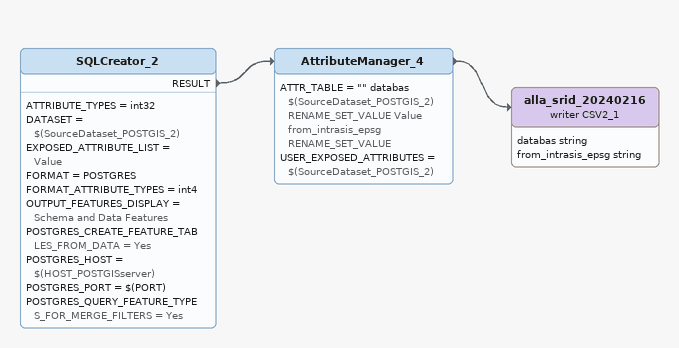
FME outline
SQLCreator_2
    ATTRIBUTE_TYPES = int32
    DATASET = $(SourceDataset_POSTGIS_2)
    EXPOSED_ATTRIBUTE_LIST = Value
    FORMAT = POSTGRES
    FORMAT_ATTRIBUTE_TYPES = int4
    OUTPUT_FEATURES_DISPLAY = Schema and Data Features
    POSTGRES_CREATE_FEATURE_TABLES_FROM_DATA = Yes
    POSTGRES_HOST = $(HOST_POSTGISserver)
    POSTGRES_PORT = $(PORT)
    POSTGRES_QUERY_FEATURE_TYPES_FOR_MERGE_FILTERS = Yes
    RESULT -> AttributeManager_4
AttributeManager_4
    ATTR_TABLE = "" databas $(SourceDataset_POSTGIS_2) RENAME_SET_VALUE Value from_intrasis_epsg  RENAME_SET_VALUE
    USER_EXPOSED_ATTRIBUTES = $(SourceDataset_POSTGIS_2)
    -> alla_srid_20240216 (writer CSV2_1)
alla_srid_20240216 (writer CSV2_1)
    attributes: databas string, from_intrasis_epsg string
